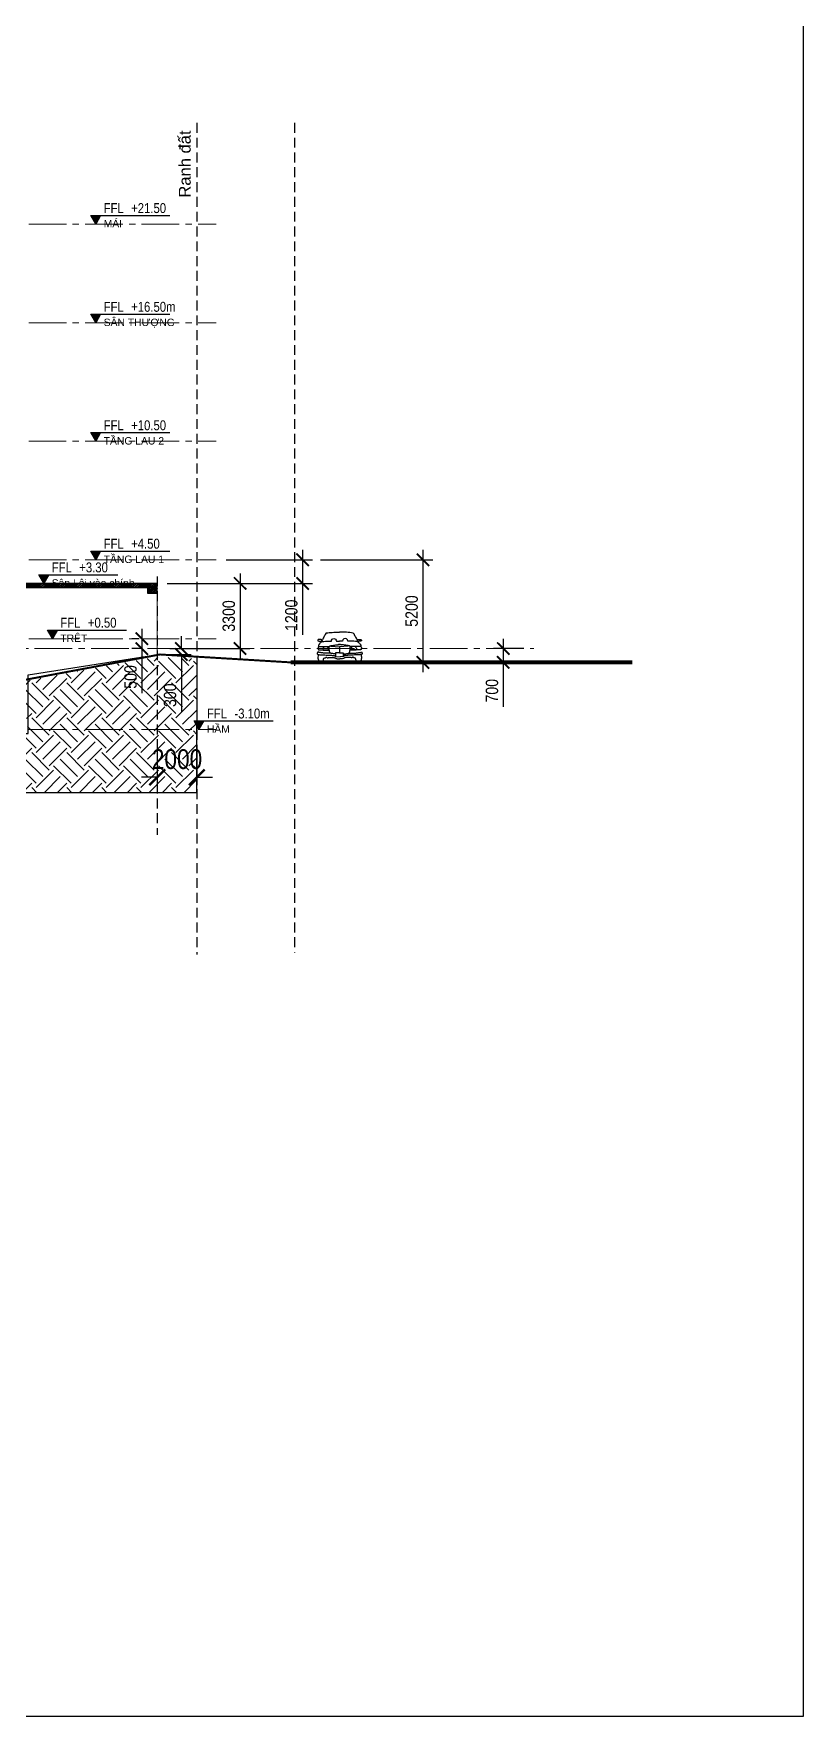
# Model space of a CAD drawing. Header units: millimetres. Extents: x -1030105 to 906887, y -616134 to 1220667.
# Drawn here: x 544227 to 583183, y -366870 to -281639 of the extents above; entities that cross this region are included whole.
import ezdxf
from ezdxf.enums import TextEntityAlignment as Align

# ---------------------------------------------------------------- set-up
doc = ezdxf.new("R2010")
doc.units = ezdxf.units.MM
doc.header["$MEASUREMENT"] = 0
doc.linetypes.add('DASHED', pattern=[0.75, 0.5, -0.25])
doc.linetypes.add('LBC - BEACH CLUB - GRID$0$CENTER2', pattern=[28.575, 19.05, -3.175, 3.175, -3.175])
doc.layers.get('Defpoints').update_dxf_attribs({"color": 1})
for name, color, linetype in [('A-_ANOTDIMN_D-', 7, 'Continuous'), ('A-DG-Giao thong', 1, 'Continuous'), ('DA-ANNO-DIMS', 9, 'Continuous'), ('DA-ANNO-LEVL', 9, 'Continuous'), ('DIEN HOA', 111, 'Continuous'), ('LBC - BEACH CLUB - COLUMN$0$DA-STRC-OTLN', 3, 'Continuous'), ('LBC - BEACH CLUB - COLUMN$0$DA-WALL-PATT', 8, 'Continuous'), ('NET DIM', 7, 'Continuous'), ('PIA0-DIM', 7, 'Continuous'), ('XR-BC-Grid$0$LBC - BEACH CLUB - 240809 DG Rev$0$K-DIM', 7, 'Continuous'), ('Xrefs-BZ-Hotel-Sections$0$DA-ANNO-LEVL', 9, 'Continuous')]:
    doc.layers.add(name, color=color, linetype=linetype)
for name, color, linetype, lineweight in [('A-Wall', 6, 'Continuous', 9), ('DA-CLNG-HATCH', 8, 'Continuous', 9), ('LBC - BEACH CLUB - GRID$0$DA-GRID-LINE', 9, 'LBC - BEACH CLUB - GRID$0$CENTER2', 9)]:
    doc.layers.add(name, color=color, linetype=linetype, lineweight=lineweight)
doc.layers.add('Defpoint', color=7, linetype='Continuous', plot=False)
doc.styles.add('arial', font='arial.ttf', dxfattribs={"height": 1.25})
doc.styles.add('Dim-Text', font='ARIALN.TTF')
doc.styles.get("Standard").update_dxf_attribs({"font": 'arial.ttf'})
doc.styles.add('Xr-GR-Grid 1-400$0$Dim-Text', font='ARIALN.TTF')
doc.styles.add('Xrefs-BZ-Hotel-Sections$0$Ref-Levels', font='ARIALN.TTF')
doc.dimstyles.new('DIM-250', dxfattribs={"dimscale": 25, "dimtxt": 25, "dimasz": 25, "dimexe": 20, "dimexo": 20, "dimgap": 10, "dimtad": 1, "dimdec": 0, "dimzin": 0, "dimdsep": 46, "dimtxsty": 'Dim-Text', "dimblk": 'ARCHTICK', "dimcen": 10, "dimdle": 20, "dimclrt": 11, "dimadec": 0, "dimazin": 0, "dimtfac": 1, "dimtdec": 0, "dimtofl": 0, "dimtmove": 0, "dimatfit": 3, "dimldrblk": 'User-R-Angle-1', "dimfxl": 1, "dimtolj": 1, "dimtzin": 0, "dimarcsym": 0})
doc.dimstyles.new('DIM-400', dxfattribs={"dimscale": 10, "dimtxt": 100, "dimasz": 80, "dimexe": 40, "dimexo": 80, "dimgap": 40, "dimtad": 1, "dimdec": 0, "dimzin": 0, "dimdsep": 46, "dimtxsty": 'Xr-GR-Grid 1-400$0$Dim-Text', "dimblk": 'Xr-GR-Grid 1-400$0$_ArchTick', "dimcen": -100, "dimdle": 40, "dimclrt": 11, "dimadec": 0, "dimazin": 0, "dimtfac": 1, "dimtdec": 0, "dimtix": 1, "dimtofl": 0, "dimtmove": 0, "dimatfit": 3, "dimldrblk": 'Xr-GR-Grid 1-400$0$_ArchTick', "dimfxl": 1, "dimtolj": 1, "dimtzin": 0, "dimarcsym": 1})
pattern_1 = [(45, (-213.13, 103.76), (-66.29126, 66.29126), []), (45, (-168.935, 103.76), (-66.29126, 66.29126), [])]
pattern_2 = [(50, (-213.13, 103.76), (71.72602, -6.27521), [7.5, -82.5]), (355, (-213.13, 103.76), (-13.87513, 75.2192), [6, -66]), (100.45144, (-207.15, 103.24), (57.8509, 68.944), [6.374, -70.1142]), (46.1842, (-213.13, 123.76), (106.72413, -16.5519), [11.25, -123.75]), (96.6356, (-204.24, 122.38), (93.4662, 97.4119), [9.561, -105.1714]), (351.1842, (-213.13, 123.76), (93.4662, 97.4119), [9, -99]), (21, (-203.13, 118.76), (59.6907, -40.2619), [7.5, -82.5]), (326, (-203.13, 118.76), (24.33153, 72.515), [6, -66]), (71.45144, (-198.155, 115.405), (84.02224, 32.2531), [6.374, -70.1142]), (37.5, (-213.13, 103.76), (1.215986, 33.289385), [0, -65.2, 0, -67, 0, -66.25]), (7.5, (-213.13, 103.76), (26.30695, 39.44117), [0, -38.2, 0, -63.7, 0, -25.25]), (327.5, (-235.43, 103.76), (53.382244, -2.255487), [0, -25, 0, -78, 0, -103.5]), (317.5, (-245.43, 103.76), (58.31862, 10.0105), [0, -32.5, 0, -51.8, 0, -73.5])]

# ---------------------------------------------------------------- blocks, each defined once
blk = doc.blocks.new('Xrefs-BZ-Hotel-Sections$0$Ref-Levels-in-Elev')
at = {"layer": 'Xrefs-BZ-Hotel-Sections$0$DA-ANNO-LEVL'}
blk.add_hatch(color=256, dxfattribs=at).paths.add_polyline_path([(-0.5, 0.87), (0, 0), (0.5, 0.87)])
blk.add_lwpolyline([(0.5, 0.87), (0, 0), (-0.5, 0.87), (7.5, 0.87)], dxfattribs=at)
at = {"layer": 'Xrefs-BZ-Hotel-Sections$0$DA-ANNO-LEVL', "color": 2, "style": 'Xrefs-BZ-Hotel-Sections$0$Ref-Levels'}
blk.add_attdef('FFL', text='', height=1, dxfattribs=at).set_placement((2.84, 1.62), align=Align.MIDDLE_RIGHT)
at = {"layer": 'Xrefs-BZ-Hotel-Sections$0$DA-ANNO-LEVL', "color": 11, "style": 'Xrefs-BZ-Hotel-Sections$0$Ref-Levels'}
for height, p in [(1, (3.59, 1.62)), (0.75, (0.8, 0.42))]:
    blk.add_attdef('LEVEL', text='', height=height, dxfattribs=at).set_placement(p, align=Align.MIDDLE_LEFT)
blk = doc.blocks.new('_ArchTick')
at = {"layer": 'DA-ANNO-DIMS', "color": 0, "const_width": 0.15}
blk.add_lwpolyline([(-0.5, -0.5), (0.5, 0.5)], dxfattribs=at)
blk = doc.blocks.new('*D1205')
at = {"layer": 'Defpoints', "color": 0, "transparency": 16777216}
for p in [(550480, -309485), (550620, -312785), (554675, -312785)]:
    blk.add_point(p, dxfattribs=at)
at = {"layer": 'XR-BC-Grid$0$LBC - BEACH CLUB - 240809 DG Rev$0$K-DIM', "color": 0, "lineweight": -2, "transparency": 16777216}
for p, q in [((554675, -308985), (554675, -313285)), ((550980, -309485), (555175, -309485)), ((551120, -312785), (555175, -312785))]:
    blk.add_line(p, q, dxfattribs=at)
at = {"layer": 'XR-BC-Grid$0$LBC - BEACH CLUB - 240809 DG Rev$0$K-DIM', "color": 0, "lineweight": -2, "transparency": 16777216, "xscale": 625, "yscale": 625, "zscale": 625}
for p, rotation in [((554675, -309485), 90), ((554675, -312785), 270)]:
    blk.add_blockref('_ArchTick', p, dxfattribs=dict(at, rotation=rotation))
at = {"layer": 'XR-BC-Grid$0$LBC - BEACH CLUB - 240809 DG Rev$0$K-DIM', "color": 11, "transparency": 16777216, "insert": (554106, -311135), "char_height": 625, "attachment_point": 5, "rotation": 90, "style": 'Dim-Text'}
blk.add_mtext('\\A1;3300', dxfattribs=at)
blk = doc.blocks.new('User-R-Angle-1')
at = {"color": 9}
blk.add_line((-1, 0), (0, 0), dxfattribs=at)
at = {"color": 3}
for q in [(-0.5, 0.5), (-0.5, -0.5)]:
    blk.add_line((0, 0), q, dxfattribs=at)
blk = doc.blocks.new('*D1206')
at = {"layer": 'Defpoints', "color": 0, "transparency": 16777216}
for p in [(553465, -308285), (553465, -309485), (557840, -309485)]:
    blk.add_point(p, dxfattribs=at)
at = {"layer": 'XR-BC-Grid$0$LBC - BEACH CLUB - 240809 DG Rev$0$K-DIM', "color": 0, "lineweight": -2, "transparency": 16777216}
for p, q in [((553965, -308285), (558340, -308285)), ((557840, -307785), (557840, -309485)), ((553965, -309485), (558340, -309485)), ((557840, -309485), (557840, -312091))]:
    blk.add_line(p, q, dxfattribs=at)
at = {"layer": 'XR-BC-Grid$0$LBC - BEACH CLUB - 240809 DG Rev$0$K-DIM', "color": 0, "lineweight": -2, "transparency": 16777216, "xscale": 625, "yscale": 625, "zscale": 625}
for p, rotation in [((557840, -308285), 90), ((557840, -309485), 270)]:
    blk.add_blockref('_ArchTick', p, dxfattribs=dict(at, rotation=rotation))
at = {"layer": 'XR-BC-Grid$0$LBC - BEACH CLUB - 240809 DG Rev$0$K-DIM', "color": 11, "transparency": 16777216, "insert": (557271, -311100), "char_height": 625, "attachment_point": 5, "rotation": 90, "style": 'Dim-Text'}
blk.add_mtext('\\A1;1200', dxfattribs=at)
blk = doc.blocks.new('*D1207')
at = {"layer": 'Defpoints', "color": 0, "transparency": 16777216}
for p in [(558240, -308285), (561751, -313485), (563931, -313485)]:
    blk.add_point(p, dxfattribs=at)
at = {"layer": 'XR-BC-Grid$0$LBC - BEACH CLUB - 240809 DG Rev$0$K-DIM', "color": 0, "lineweight": -2, "transparency": 16777216}
for p, q in [((558740, -308285), (564431, -308285)), ((563931, -307785), (563931, -313985)), ((562251, -313485), (564431, -313485))]:
    blk.add_line(p, q, dxfattribs=at)
at = {"layer": 'XR-BC-Grid$0$LBC - BEACH CLUB - 240809 DG Rev$0$K-DIM', "color": 0, "lineweight": -2, "transparency": 16777216, "xscale": 625, "yscale": 625, "zscale": 625}
for p, rotation in [((563931, -308285), 90), ((563931, -313485), 270)]:
    blk.add_blockref('_ArchTick', p, dxfattribs=dict(at, rotation=rotation))
at = {"layer": 'XR-BC-Grid$0$LBC - BEACH CLUB - 240809 DG Rev$0$K-DIM', "color": 11, "transparency": 16777216, "insert": (563362, -310885), "char_height": 625, "attachment_point": 5, "rotation": 90, "style": 'Dim-Text'}
blk.add_mtext('\\A1;5200', dxfattribs=at)
blk = doc.blocks.new('AF6005')
for points in [[(-913, 1053), (-897, 1113), (-897, 1140), (-925, 1148), (-1025, 1153), (-1084, 1149), (-1093, 1113), (-1089, 1081), (-1052, 1069), (-981, 1069), (-958, 1061), (-929, 1037)], [(-666, 1483), (-696, 1453)], [(690, 1481), (721, 1449)], [(936, 1053), (919, 1114), (919, 1141), (946, 1148), (1047, 1153), (1105, 1149), (1113, 1115), (1110, 1083), (1068, 1069), (1003, 1069), (980, 1061), (951, 1037)], [(-1057, 805), (-852, 802), (-586, 802), (-522, 802), (-518, 795)], [(-443, 809), (-5, 786), (-5, 485), (-195, 485), (-195, 275)], [(-195, 288), (29, 268)], [(443, 809), (5, 786), (5, 485), (195, 485), (195, 275)], [(238, 431), (226, 286), (29, 268)], [(1079, 805), (881, 802), (609, 802), (545, 802), (541, 794)]]:
    blk.add_lwpolyline(points)
for points in [[(-893, 1037, 0.056984), (-963, 989, 0.064981), (-1013, 933, 0.009633), (-1025, 915, -0.03096), (-1029, 909, -0.037419), (-1032, 906, 0.016931), (-1041, 898, 0.12397), (-1058, 867, 0.105747), (-1061, 826)], [(-698, 1451, -0.000406), (-745, 1363, -0.00076), (-770, 1316, -0.00002), (-817, 1227, 0.000058), (-834, 1196, 0.001817), (-866, 1134, 0.00522), (-877, 1113, 0.040807), (-881, 1104, 0.008288), (-893, 1061, 0.016991), (-895, 1055, 0.006888), (-897, 1041)], [(-873, 1050, -0.008067), (-533, 1073, -0.013703), (-410, 1077, -1), (-158, 1074, -0.000223), (0, 1072)], [(-666, 1483, -0.010687), (-367, 1515, -0.018105), (-190, 1523, -0.001452), (0, 1524)], [(-471, 467, -0.018246), (-497, 546, -0.025499), (-507, 591, -0.003375), (-520, 668, -0.01299), (-523, 691, -0.030273), (-526, 751, -0.029245), (-524, 773, -0.049622), (-518, 795, -0.058414), (-515, 802, -0.045228), (-510, 808, -0.038801), (-498, 819, -0.029854), (-482, 829, -0.071104), (-470, 834, -0.017537), (-455, 838, -0.004766), (-425, 843, -0.003791), (-301, 864, -0.011121), (-237, 873, -0.006997), (-126, 885, -0.006318), (-50, 891, -1), (-57, 890, -1), (-5, 894, -0.002119), (10, 895)], [(690, 1481, 0.012117), (351, 1517, 0.014188), (212, 1523, 0.00162), (0, 1524)], [(896, 1049, 0.008058), (556, 1073, 0.014664), (425, 1077, 1), (158, 1074, 0.000223), (0, 1072)], [(494, 467, 0.016912), (517, 540, 0.03093), (530, 595, 0.003252), (542, 669, 0.013787), (545, 694, 0.025636), (548, 744, 0.045201), (545, 778, 0.035651), (541, 794, 0.058602), (538, 801, 0.053102), (531, 809, 0.043678), (518, 820, 0.024062), (506, 829, 0.078516), (492, 834, 0.017151), (478, 838, 0.005085), (445, 844, 0.003592), (328, 863, 0.013273), (252, 874, 0.006105), (155, 884, 0.00684), (72, 891, 1), (80, 890, 1), (36, 893, 0.003474), (10, 895)], [(720, 1451, 0.000406), (767, 1363, 0.00076), (792, 1316, 0.00002), (840, 1227, -0.000058), (856, 1196, -0.001817), (889, 1134, -0.00522), (900, 1113, -0.040807), (903, 1104, -0.008288), (916, 1061, -0.016991), (917, 1055, -0.006888), (920, 1041)], [(916, 1037, -0.056984), (986, 989, -0.064981), (1035, 933, -0.009633), (1047, 915, 0.03096), (1051, 909, 0.037419), (1055, 906, -0.016931), (1063, 898, -0.12397), (1081, 867, -0.105747), (1083, 826)], [(-1085, 531, -0.029144), (-1092, 513, -0.035824), (-1101, 499, -0.066223), (-1117, 481, 0.090317), (-1128, 467, 0.128477), (-1133, 450, 0.114355), (-1128, 431, 0.082679), (-1119, 418, 0.075517), (-1105, 407, 0.059801), (-1064, 392, 0.04555), (-1009, 384, 0.003109), (-862, 375, 0.001838), (-614, 364, 0.001441), (-472, 358, -0.004216), (-423, 356, -0.023213), (-378, 351, 0.008882), (-260, 336, 0.011238), (-245, 334, 0.003654), (-200, 332)], [(-1071, 377, 0.043568), (-1090, 266, 0.049904), (-1089, 216, 0.011493), (-1069, 103, 0.023231), (-1062, 76, 0.021012), (-1048, 40, 0.042079), (-1040, 24, 0.092375), (-1028, 11, 0.074883), (-1009, 1, 0.073389), (-982, -4, 0.025905), (-886, -2, 0.015435), (-843, 2, 0.09974), (-833, 5, 0.144272), (-826, 13, 0.060775), (-818, 36, 0.085708), (-815, 81, -0.074538), (-814, 127, -0.049682), (-801, 171, 0.066952), (-794, 200, 0.138799), (-795, 210, -0.317141), (-794, 212, -0.057262), (-791, 213, -0.002575), (-699, 222, -1), (-619, 229, 0.001777), (-580, 232, 0.011094), (-547, 236, -0.005711), (-517, 240, -0.022011), (-480, 242, -0.004754), (-372, 244, -0.016551), (-316, 243, -0.014515), (-275, 240, -0.16264), (-232, 220, 0.147104), (-181, 192, 0.024523), (-113, 182, 0.017542), (19, 176, 0), (19, 176)], [(-1057, 806, 0.065845), (-1078, 774, 0.100568), (-1085, 750, 0.015685), (-1085, 727, 0.01515), (-1085, 702, 0.037643), (-1079, 658, 0.132965), (-1073, 647, 0.166568), (-1057, 638, 0.029749), (-957, 627, 0.001323), (-817, 620, 0.005958), (-786, 619, 0.001117), (-701, 617, 0.000704), (-567, 615, 0.00384), (-525, 614, 0.024512), (-519, 615, 0.173552), (-518, 615, 0.019195), (-515, 619)], [(-212, 439, -0.030886), (-274, 430, -0.058532), (-308, 431, -0.003606), (-378, 443, -0.010264), (-403, 447, -0.015878), (-438, 456, 0.033086), (-455, 459, 0.054065), (-490, 460, -0.030911), (-551, 459, -0.003944), (-629, 463, 0.00423), (-702, 467, 0.008884), (-782, 469, -0.011796), (-842, 471, -0.025967), (-879, 475, 0.011048), (-965, 487, 0.035005), (-1006, 489, -0.047165), (-1037, 491, -0.19929), (-1045, 496, -0.069922), (-1057, 519)], [(-786, 762, 0.069278), (-812, 744, 0.080302), (-830, 722, 0.047715), (-843, 691, 0.097357), (-846, 674, 0.099629), (-840, 653, 0.151563), (-830, 643, 0.045963), (-815, 636, 0.03295), (-794, 631, 0.021283), (-744, 623, 0.042079), (-718, 623, 0.026732), (-704, 624, -0.020107), (-686, 627, -0.068819), (-658, 625, 0.055378), (-622, 623, 0.10725), (-585, 632, 0.158427), (-567, 650, 0.074843), (-561, 667, 0.047411), (-559, 694, 0.042579), (-562, 731, 0.181904), (-567, 738, 0.020803), (-572, 742, 0.006739), (-591, 754, 0.010475), (-603, 762, 0.009087), (-618, 770)], [(1096, 376, -0.03674), (1113, 283, -0.068777), (1111, 214, -0.011176), (1092, 104, -0.025263), (1084, 74, -0.020633), (1070, 39, -0.038515), (1063, 25, -0.095201), (1050, 11, -0.074086), (1032, 1, -0.080239), (1002, -4, -0.0227), (918, -3, -0.01897), (864, 2, -0.091395), (856, 5, -0.156701), (848, 13, -0.058699), (840, 36, -0.082098), (838, 80, 0.078341), (836, 128, 0.043088), (825, 166, -0.078922), (816, 200, -0.122231), (817, 209, 0.708113), (816, 212, 0.053827), (813, 213, 0.00255), (722, 222, 1), (642, 229, -0.001775), (603, 232, -0.011083), (570, 236, 0.006182), (537, 240, 0.020609), (503, 242, 0.005136), (387, 244, 0.013538), (341, 243, 0.015015), (298, 240, 0.169001), (254, 219, -0.142278), (204, 193, -0.026655), (131, 182, -0.018197), (35, 176, -0.001021), (19, 176)], [(1107, 531, 0.029144), (1115, 513, 0.035824), (1123, 499, 0.066223), (1139, 481, -0.090317), (1151, 467, -0.128477), (1155, 450, -0.114355), (1151, 431, -0.082679), (1141, 418, -0.075517), (1127, 407, -0.059801), (1087, 392, -0.04555), (1031, 384, -0.003109), (885, 375, -0.001838), (637, 364, -0.001441), (494, 358, 0.004216), (445, 356, 0.023213), (400, 351, -0.008882), (282, 336, -0.011238), (267, 334, -0.003654), (222, 332)], [(234, 439, 0.030886), (297, 430, 0.058532), (330, 431, 0.003606), (401, 443, 0.010264), (426, 447, 0.015878), (460, 456, -0.033086), (477, 459, -0.054065), (512, 460, 0.030911), (573, 459, 0.003944), (651, 463, -0.00423), (724, 467, -0.008884), (804, 469, 0.011796), (864, 471, 0.025967), (901, 475, -0.011048), (987, 487, -0.035005), (1029, 489, 0.047165), (1059, 491, 0.19929), (1067, 496, 0.069922), (1079, 519)], [(1079, 806, -0.065845), (1100, 774, -0.100568), (1107, 750, -0.015685), (1108, 727, -0.01515), (1107, 702, -0.037643), (1101, 658, -0.132965), (1095, 647, -0.166568), (1079, 638, -0.029749), (979, 627, -0.001323), (839, 620, -0.005958), (808, 619, -0.001117), (723, 617, -0.000704), (589, 615, -0.00384), (548, 614, -0.024512), (541, 615, -0.173552), (541, 615, -0.019195), (537, 619)], [(808, 762, -0.069278), (835, 744, -0.080302), (852, 722, -0.047715), (866, 691, -0.097357), (868, 674, -0.099629), (862, 653, -0.151563), (852, 643, -0.045963), (837, 636, -0.03295), (816, 631, -0.021283), (766, 623, -0.042079), (740, 623, -0.026732), (727, 624, 0.020107), (708, 627, 0.068819), (680, 625, -0.055378), (645, 623, -0.10725), (608, 632, -0.158427), (589, 650, -0.074843), (583, 667, -0.047411), (581, 694, -0.042579), (584, 731, -0.181904), (589, 738, -0.020803), (595, 742, -0.006739), (613, 754, -0.010475), (626, 762, -0.009087), (641, 770)]]:
    blk.add_lwpolyline(points, format="xyb")
blk = doc.blocks.new('Xr-GR-Grid 1-400$0$_ArchTick')
at = {"layer": 'DA-ANNO-DIMS', "color": 0, "const_width": 0.15}
blk.add_lwpolyline([(-0.5, -0.5), (0.5, 0.5)], dxfattribs=at)
blk = doc.blocks.new('*D1208')
at = {"layer": 'A-_ANOTDIMN_D-', "color": 0, "lineweight": -2, "transparency": 16777216}
for p, q in [((550482, -317685), (550482, -319705)), ((552482, -317685), (552481, -319705)), ((550482, -319305), (549682, -319305)), ((552481, -319305), (553281, -319305))]:
    blk.add_line(p, q, dxfattribs=at)
at = {"layer": 'Defpoints', "color": 0, "transparency": 16777216}
for p in [(550482, -316885), (552482, -316885), (552481, -319305)]:
    blk.add_point(p, dxfattribs=at)
at = {"layer": 'A-_ANOTDIMN_D-', "color": 0, "lineweight": -2, "transparency": 16777216, "xscale": 800, "yscale": 800, "zscale": 800}
for p, rotation in [((550482, -319305), 359.9951007403875), ((552481, -319305), 179.9951007403875)]:
    blk.add_blockref('Xr-GR-Grid 1-400$0$_ArchTick', p, dxfattribs=dict(at, rotation=rotation))
at = {"layer": 'A-_ANOTDIMN_D-', "color": 11, "transparency": 16777216, "insert": (551482, -318394), "char_height": 1000, "attachment_point": 5, "rotation": 359.9951, "style": 'Xr-GR-Grid 1-400$0$Dim-Text'}
blk.add_mtext('\\A1;2000', dxfattribs=at)
blk = doc.blocks.new('*U1120')
at = {"layer": 'LBC - BEACH CLUB - COLUMN$0$DA-WALL-PATT'}
h = blk.add_hatch(dxfattribs=at)
h.set_pattern_fill('ANSI32', color=256, scale=250)
h.set_pattern_definition(pattern_1)
h.paths.add_polyline_path([(0, 0), (13140, 0), (13140, 200), (0, 200)])
h = blk.add_hatch(dxfattribs=at)
h.set_pattern_fill('AR-CONC', color=256, scale=10)
h.set_pattern_definition(pattern_2)
h.paths.add_polyline_path([(0, 0), (13140, 0), (13140, 200), (0, 200)])
at = {"layer": 'LBC - BEACH CLUB - COLUMN$0$DA-STRC-OTLN'}
blk.add_lwpolyline([(0, 0), (13140, 0), (13140, 200), (0, 200)], close=True, dxfattribs=at)
blk = doc.blocks.new('*U1037')
at = {"layer": 'LBC - BEACH CLUB - COLUMN$0$DA-WALL-PATT'}
h = blk.add_hatch(dxfattribs=at)
h.set_pattern_fill('ANSI32', color=256, scale=250)
h.set_pattern_definition(pattern_1)
h.paths.add_polyline_path([(0, 0), (500, 0), (500, 500), (0, 500)])
h = blk.add_hatch(dxfattribs=at)
h.set_pattern_fill('AR-CONC', color=256, scale=10)
h.set_pattern_definition(pattern_2)
h.paths.add_polyline_path([(0, 0), (500, 0), (500, 500), (0, 500)])
at = {"layer": 'LBC - BEACH CLUB - COLUMN$0$DA-STRC-OTLN'}
blk.add_lwpolyline([(0, 0), (500, 0), (500, 500), (0, 500)], close=True, dxfattribs=at)
blk = doc.blocks.new('*D1197')
at = {"layer": 'Defpoints', "color": 0, "transparency": 16777216}
for p in [(549700, -312785), (550065, -312285), (550065, -312785)]:
    blk.add_point(p, dxfattribs=at)
at = {"layer": 'NET DIM', "color": 0, "lineweight": -2, "transparency": 16777216}
for p, q in [((549700, -311785), (549700, -312785)), ((549565, -312285), (549200, -312285)), ((549565, -312785), (549200, -312785)), ((549700, -312785), (549700, -315041))]:
    blk.add_line(p, q, dxfattribs=at)
at = {"layer": 'NET DIM', "color": 0, "lineweight": -2, "transparency": 16777216, "xscale": 625, "yscale": 625, "zscale": 625}
for p, rotation in [((549700, -312285), 90), ((549700, -312785), 270)]:
    blk.add_blockref('_ArchTick', p, dxfattribs=dict(at, rotation=rotation))
at = {"layer": 'NET DIM', "color": 11, "transparency": 16777216, "insert": (549131, -314225), "char_height": 625, "attachment_point": 5, "rotation": 90, "style": 'Dim-Text'}
blk.add_mtext('\\A1;500', dxfattribs=at)
blk = doc.blocks.new('*D1198')
at = {"layer": 'Defpoints', "color": 0, "transparency": 16777216}
for p in [(569540, -312785), (567995, -313484), (569540, -313484)]:
    blk.add_point(p, dxfattribs=at)
at = {"layer": 'NET DIM', "color": 0, "lineweight": -2, "transparency": 16777216}
for p, q in [((569040, -312785), (567495, -312785)), ((567995, -312285), (567995, -313484)), ((569040, -313484), (567495, -313484)), ((567995, -313484), (567995, -315735))]:
    blk.add_line(p, q, dxfattribs=at)
at = {"layer": 'NET DIM', "color": 0, "lineweight": -2, "transparency": 16777216, "xscale": 625, "yscale": 625, "zscale": 625}
for p, rotation in [((567995, -312785), 90), ((567995, -313484), 270)]:
    blk.add_blockref('_ArchTick', p, dxfattribs=dict(at, rotation=rotation))
at = {"layer": 'NET DIM', "color": 11, "transparency": 16777216, "insert": (567426, -314922), "char_height": 625, "attachment_point": 5, "rotation": 90, "style": 'Dim-Text'}
blk.add_mtext('\\A1;700', dxfattribs=at)
blk = doc.blocks.new('*D1253')
at = {"layer": 'Defpoints', "color": 0, "transparency": 16777216}
for p in [(550620, -312785), (550620, -313085), (551701, -313085)]:
    blk.add_point(p, dxfattribs=at)
at = {"layer": 'XR-BC-Grid$0$LBC - BEACH CLUB - 240809 DG Rev$0$K-DIM', "color": 0, "lineweight": -2, "transparency": 16777216}
for p, q in [((551120, -312785), (552201, -312785)), ((551701, -312785), (551701, -312160)), ((551120, -313085), (552201, -313085)), ((551701, -313085), (551701, -315965))]:
    blk.add_line(p, q, dxfattribs=at)
at = {"layer": 'XR-BC-Grid$0$LBC - BEACH CLUB - 240809 DG Rev$0$K-DIM', "color": 0, "lineweight": -2, "transparency": 16777216, "xscale": 625, "yscale": 625, "zscale": 625}
for p, rotation in [((551701, -312785), 270), ((551701, -313085), 90)]:
    blk.add_blockref('_ArchTick', p, dxfattribs=dict(at, rotation=rotation))
at = {"layer": 'XR-BC-Grid$0$LBC - BEACH CLUB - 240809 DG Rev$0$K-DIM', "color": 11, "transparency": 16777216, "insert": (551132, -315150), "char_height": 625, "attachment_point": 5, "rotation": 90, "style": 'Dim-Text'}
blk.add_mtext('\\A1;300', dxfattribs=at)

msp = doc.modelspace()

# ---------------------------------------------------------------- hatches: boundary and pattern name
at = {"layer": 'DA-CLNG-HATCH', "lineweight": 5, "transparency": 33554534}
h = msp.add_hatch(dxfattribs=at)
h.set_pattern_fill('EARTH', color=256, scale=5000, angle=135)
h.set_pattern_definition([(135, (21689276.5, 3062797), (-1767.76695, 1e-13), [1250, -1250]), (135, (21688945, 3062465.5), (-1767.76695, 1e-13), [1250, -1250]), (135, (21688613.6, 3062134.1), (-1767.76695, 1e-13), [1250, -1250]), (225, (21688392.6, 3062134.1), (-3e-13, -1767.76695), [1250, -1250]), (225, (21688061.2, 3062465.5), (-3e-13, -1767.76695), [1250, -1250]), (225, (21687729.7, 3062797), (-3e-13, -1767.76695), [1250, -1250])])
h.paths.add_polyline_path([(552480, -313294.268), (550330.078, -313214.366), (543640, -314458.627), (543955, -317085), (492840, -317085), (492840, -313084.5), (482660, -313084.5), (482660, -320085), (552474.148, -320085)])

# ---------------------------------------------------------------- linework, layer by layer
at = {"layer": 'A-DG-Giao thong', "linetype": 'DASHED', "ltscale": 1000}
for p, q in [((552480, -286160), (552480, -328275)), ((557435, -286160), (557435, -328175)), ((550482, -309131), (550482, -322225.5))]:
    msp.add_line(p, q, dxfattribs=at)
at = {"layer": 'A-DG-Giao thong', "const_width": 200}
msp.add_lwpolyline([(574530, -313485), (557233.433, -313485)], dxfattribs=at)
at = {"layer": 'A-Wall'}
msp.add_line((550482, -309984.5), (550482, -313088.5), dxfattribs=at)
at = {"layer": 'A-Wall', "const_width": 100}
msp.add_lwpolyline([(530388.193, -316885), (550620.416, -313084.531), (557233.433, -313485)], dxfattribs=at)
at = {"layer": 'Defpoint'}
msp.add_lwpolyline([(482660, -312784.5), (492840, -312784.5), (492840, -317085), (543955, -317085), (543955, -314124.079), (550515.488, -313089), (550515.488, -313089), (552480, -313194.268), (552474.148, -320085), (482660, -320085)], close=True, dxfattribs=at)
at = {"layer": 'DIEN HOA'}
msp.add_lwpolyline([(443356.855, -196407.973), (583183.391, -196407.973), (583183.391, -366870.199), (443356.855, -366870.199)], close=True, dxfattribs=at)
at = {"layer": 'LBC - BEACH CLUB - GRID$0$DA-GRID-LINE', "ltscale": 100}
for p, q in [((475395, -291285), (553465, -291285)), ((475395, -296285), (553465, -296285)), ((475394, -302284.5), (553465.832, -302284.5)), ((475395, -308285), (553465, -308285)), ((475395, -312285), (553465, -312285)), ((492840, -312784.5), (569540, -312784.5)), ((492840, -312784.5), (569540, -312784.5)), ((475395, -316885), (553465, -316885))]:
    msp.add_line(p, q, dxfattribs=at)

# ---------------------------------------------------------------- block references
at = {"rotation": 180}
for name in ['*U1120', '*U1037']:
    msp.add_blockref(name, (550480, -309485), dxfattribs=at)
at = {"layer": 'DA-ANNO-LEVL'}
ref = msp.add_blockref('Xrefs-BZ-Hotel-Sections$0$Ref-Levels-in-Elev', (547365, -291285), dxfattribs=dict(at, xscale=499.9999999999999, yscale=499.9999999999999, zscale=499.9999999999999))
ref.add_attrib('FFL', 'FFL', dxfattribs={"layer": '0', "color": 2, "height": 500, "style": 'Xrefs-BZ-Hotel-Sections$0$Ref-Levels'}).set_placement((548785, -290475), align=Align.MIDDLE_RIGHT)
ref.add_attrib('LEVEL', '+21.50', dxfattribs={"layer": '0', "color": 11, "height": 500, "style": 'Xrefs-BZ-Hotel-Sections$0$Ref-Levels'}).set_placement((549160, -290475), align=Align.MIDDLE_LEFT)
ref.add_attrib('LEVEL', 'MÁI', dxfattribs={"layer": '0', "color": 11, "height": 375}).set_placement((547770, -291075), align=Align.TOP_LEFT)
ref = msp.add_blockref('Xrefs-BZ-Hotel-Sections$0$Ref-Levels-in-Elev', (547365, -296285), dxfattribs=dict(at, xscale=499.9999999999999, yscale=499.9999999999999, zscale=499.9999999999999))
ref.add_attrib('FFL', 'FFL', dxfattribs={"layer": '0', "color": 2, "height": 500, "style": 'Xrefs-BZ-Hotel-Sections$0$Ref-Levels'}).set_placement((548785, -295475), align=Align.MIDDLE_RIGHT)
ref.add_attrib('LEVEL', '+16.50m', dxfattribs={"layer": '0', "color": 11, "height": 500, "style": 'Xrefs-BZ-Hotel-Sections$0$Ref-Levels'}).set_placement((549160, -295475), align=Align.MIDDLE_LEFT)
ref.add_attrib('LEVEL', 'SÂN THƯỢNG', dxfattribs={"layer": '0', "color": 11, "height": 375}).set_placement((547770, -296075), align=Align.TOP_LEFT)
ref = msp.add_blockref('Xrefs-BZ-Hotel-Sections$0$Ref-Levels-in-Elev', (547365.332, -302284.5), dxfattribs=dict(at, xscale=499.9999999999999, yscale=499.9999999999999, zscale=499.9999999999999))
ref.add_attrib('FFL', 'FFL', dxfattribs={"layer": '0', "color": 2, "height": 500, "style": 'Xrefs-BZ-Hotel-Sections$0$Ref-Levels'}).set_placement((548785, -301475), align=Align.MIDDLE_RIGHT)
ref.add_attrib('LEVEL', '+10.50', dxfattribs={"layer": '0', "color": 11, "height": 500, "style": 'Xrefs-BZ-Hotel-Sections$0$Ref-Levels'}).set_placement((549160, -301475), align=Align.MIDDLE_LEFT)
ref.add_attrib('LEVEL', 'TẦNG LAU 2', dxfattribs={"layer": '0', "color": 11, "height": 375}).set_placement((547770, -302075), align=Align.TOP_LEFT)
ref = msp.add_blockref('Xrefs-BZ-Hotel-Sections$0$Ref-Levels-in-Elev', (547365, -308285), dxfattribs=dict(at, xscale=499.9999999999999, yscale=499.9999999999999, zscale=499.9999999999999))
ref.add_attrib('FFL', 'FFL', dxfattribs={"layer": '0', "color": 2, "height": 500, "style": 'Xrefs-BZ-Hotel-Sections$0$Ref-Levels'}).set_placement((548785, -307475), align=Align.MIDDLE_RIGHT)
ref.add_attrib('LEVEL', '+4.50', dxfattribs={"layer": '0', "color": 11, "height": 500, "style": 'Xrefs-BZ-Hotel-Sections$0$Ref-Levels'}).set_placement((549160, -307475), align=Align.MIDDLE_LEFT)
ref.add_attrib('LEVEL', 'TẦNG LAU 1', dxfattribs={"layer": '0', "color": 11, "height": 375}).set_placement((547770, -308075), align=Align.TOP_LEFT)
ref = msp.add_blockref('Xrefs-BZ-Hotel-Sections$0$Ref-Levels-in-Elev', (544740, -309485), dxfattribs=dict(at, xscale=499.9999999999999, yscale=499.9999999999999, zscale=499.9999999999999))
ref.add_attrib('FFL', 'FFL', dxfattribs={"layer": '0', "color": 2, "height": 500, "style": 'Xrefs-BZ-Hotel-Sections$0$Ref-Levels'}).set_placement((546160, -308675), align=Align.MIDDLE_RIGHT)
ref.add_attrib('LEVEL', '+3.30', dxfattribs={"layer": '0', "color": 11, "height": 500, "style": 'Xrefs-BZ-Hotel-Sections$0$Ref-Levels'}).set_placement((546535, -308675), align=Align.MIDDLE_LEFT)
ref.add_attrib('LEVEL', 'Sân Lôi vào chính', dxfattribs={"layer": '0', "color": 11, "height": 375}).set_placement((545140, -309275), align=Align.TOP_LEFT)
ref = msp.add_blockref('Xrefs-BZ-Hotel-Sections$0$Ref-Levels-in-Elev', (545175, -312285), dxfattribs=dict(at, xscale=499.9999999999999, yscale=499.9999999999999, zscale=499.9999999999999))
ref.add_attrib('FFL', 'FFL', dxfattribs={"layer": '0', "color": 2, "height": 500, "style": 'Xrefs-BZ-Hotel-Sections$0$Ref-Levels'}).set_placement((546595, -311475), align=Align.MIDDLE_RIGHT)
ref.add_attrib('LEVEL', '+0.50', dxfattribs={"layer": '0', "color": 11, "height": 500, "style": 'Xrefs-BZ-Hotel-Sections$0$Ref-Levels'}).set_placement((546970, -311475), align=Align.MIDDLE_LEFT)
ref.add_attrib('LEVEL', 'TRÊT', dxfattribs={"layer": '0', "color": 11, "height": 375}).set_placement((545575, -312075), align=Align.TOP_LEFT)
ref = msp.add_blockref('Xrefs-BZ-Hotel-Sections$0$Ref-Levels-in-Elev', (552593.86, -316885), dxfattribs=dict(at, xscale=499.9999999999999, yscale=499.9999999999999, zscale=499.9999999999999))
ref.add_attrib('FFL', 'FFL', dxfattribs={"layer": '0', "color": 2, "height": 500, "style": 'Xrefs-BZ-Hotel-Sections$0$Ref-Levels'}).set_placement((554013.86, -316075), align=Align.MIDDLE_RIGHT)
ref.add_attrib('LEVEL', '-3.10m', dxfattribs={"layer": '0', "color": 11, "height": 500, "style": 'Xrefs-BZ-Hotel-Sections$0$Ref-Levels'}).set_placement((554388.86, -316075), align=Align.MIDDLE_LEFT)
ref.add_attrib('LEVEL', 'HẦM', dxfattribs={"layer": '0', "color": 11, "height": 375}).set_placement((552993.86, -316675), align=Align.TOP_LEFT)
at = {"layer": 'DIEN HOA', "xscale": 1.000085740187616, "yscale": 1.000085740187616, "zscale": 1.000085740187616}
msp.add_blockref('AF6005', (559705, -313480), dxfattribs=at)

# ---------------------------------------------------------------- texts
at = {"layer": 'PIA0-DIM', "color": 2, "style": 'arial'}
msp.add_text('Ranh đất', height=600, rotation=90, dxfattribs=at).set_placement((552175, -289945))

# ---------------------------------------------------------------- dimensions: what is measured, and where the dimension line sits
at = {"layer": 'A-_ANOTDIMN_D-'}
dim = msp.add_aligned_dim(p1=(550482, -316885), p2=(552481.647, -316885.171), distance=-2419.829, dimstyle='DIM-400', dxfattribs=at)
dim.commit()
dim.dimension.update_dxf_attribs({"geometry": '*D1208', "text_midpoint": (551481.694, -318394.342)})
at = {"layer": 'NET DIM'}
for base, p1, p2, picture, middle in [((549700, -312785), (550065, -312285), (550065, -312785), '*D1197', (549130.892, -314225.314)), ((567995.000000002, -313484), (569540, -312784.5), (569540, -313484), '*D1198', (567425.891882675, -314922.18212824))]:
    dim = msp.add_linear_dim(base=base, p1=p1, p2=p2, angle=90, dimstyle='DIM-250', dxfattribs=at)
    dim.commit()
    dim.dimension.update_dxf_attribs({"geometry": picture, "text_midpoint": middle})
at = {"layer": 'XR-BC-Grid$0$LBC - BEACH CLUB - 240809 DG Rev$0$K-DIM'}
for base, p1, p2, picture, middle in [((557840, -309485), (553465, -308285), (553465, -309485), '*D1206', (557270.892, -311100.322)), ((563930.649, -313485), (558240, -308285), (561750.649, -313485), '*D1207', (563361.541, -310885)), ((554675.000000003, -312784.5), (550480, -309485), (550620.416491294, -312784.5), '*D1205', (554105.891882677, -311134.75))]:
    dim = msp.add_linear_dim(base=base, p1=p1, p2=p2, angle=90, dimstyle='DIM-250', dxfattribs=at)
    dim.commit()
    dim.dimension.update_dxf_attribs({"geometry": picture, "text_midpoint": middle})
dim = msp.add_aligned_dim(p1=(550620.416, -312784.5), p2=(550620.416, -313084.531), distance=1080.667, dimstyle='DIM-250', dxfattribs=at)
dim.commit()
dim.dimension.update_dxf_attribs({"geometry": '*D1253', "text_midpoint": (551131.976, -315149.844)})

doc.saveas('drawing.dxf')
